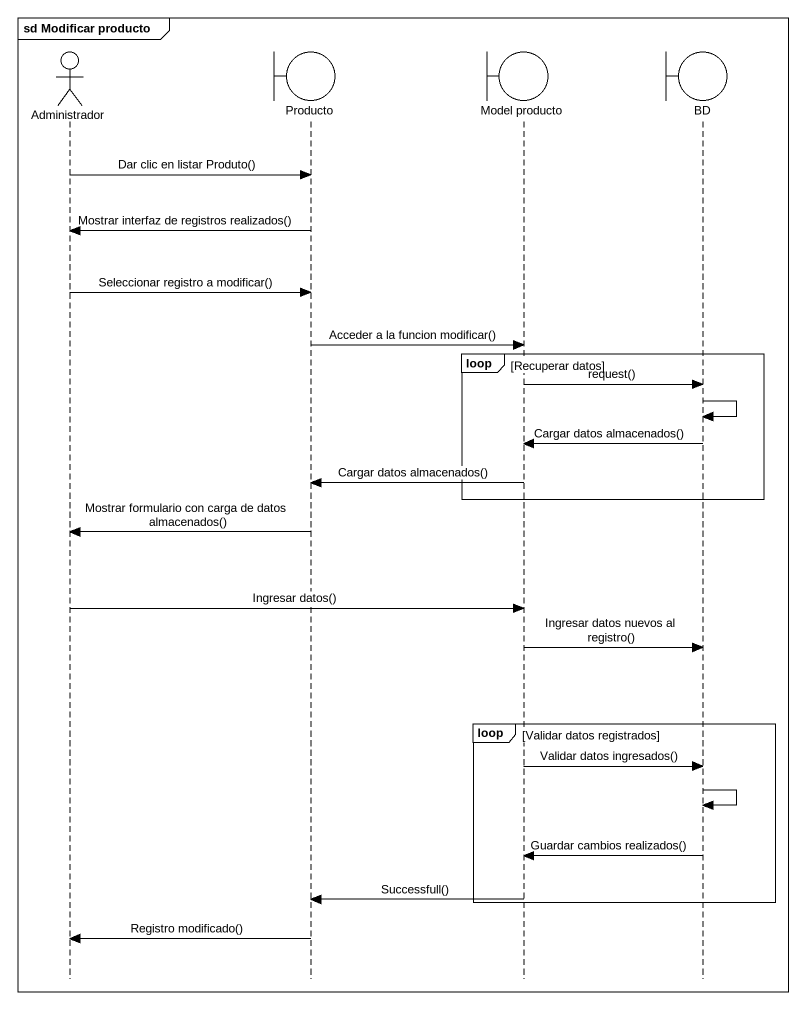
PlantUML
@startuml
mainframe sd Modificar producto
hide footbox
actor Administrador
boundary Producto
boundary "Model producto" as Model_producto
boundary BD

Administrador -> Producto : Dar clic en listar Produto()
Producto -> Administrador : Mostrar interfaz de registros realizados()
Administrador -> Producto : Seleccionar registro a modificar()
Producto -> Model_producto : Acceder a la funcion modificar()
loop Recuperar datos
  Model_producto -> BD : request()
  BD -> BD
  BD -> Model_producto : Cargar datos almacenados()
  Model_producto -> Producto : Cargar datos almacenados()
end
Producto -> Administrador : Mostrar formulario con carga de datos almacenados()
Administrador -> Model_producto : Ingresar datos()
Model_producto -> BD : Ingresar datos nuevos al registro()
loop Validar datos registrados
  Model_producto -> BD : Validar datos ingresados()
  BD -> BD
  BD -> Model_producto : Guardar cambios realizados()
  Model_producto -> Producto : Successfull()
end
Producto -> Administrador : Registro modificado()
@enduml
